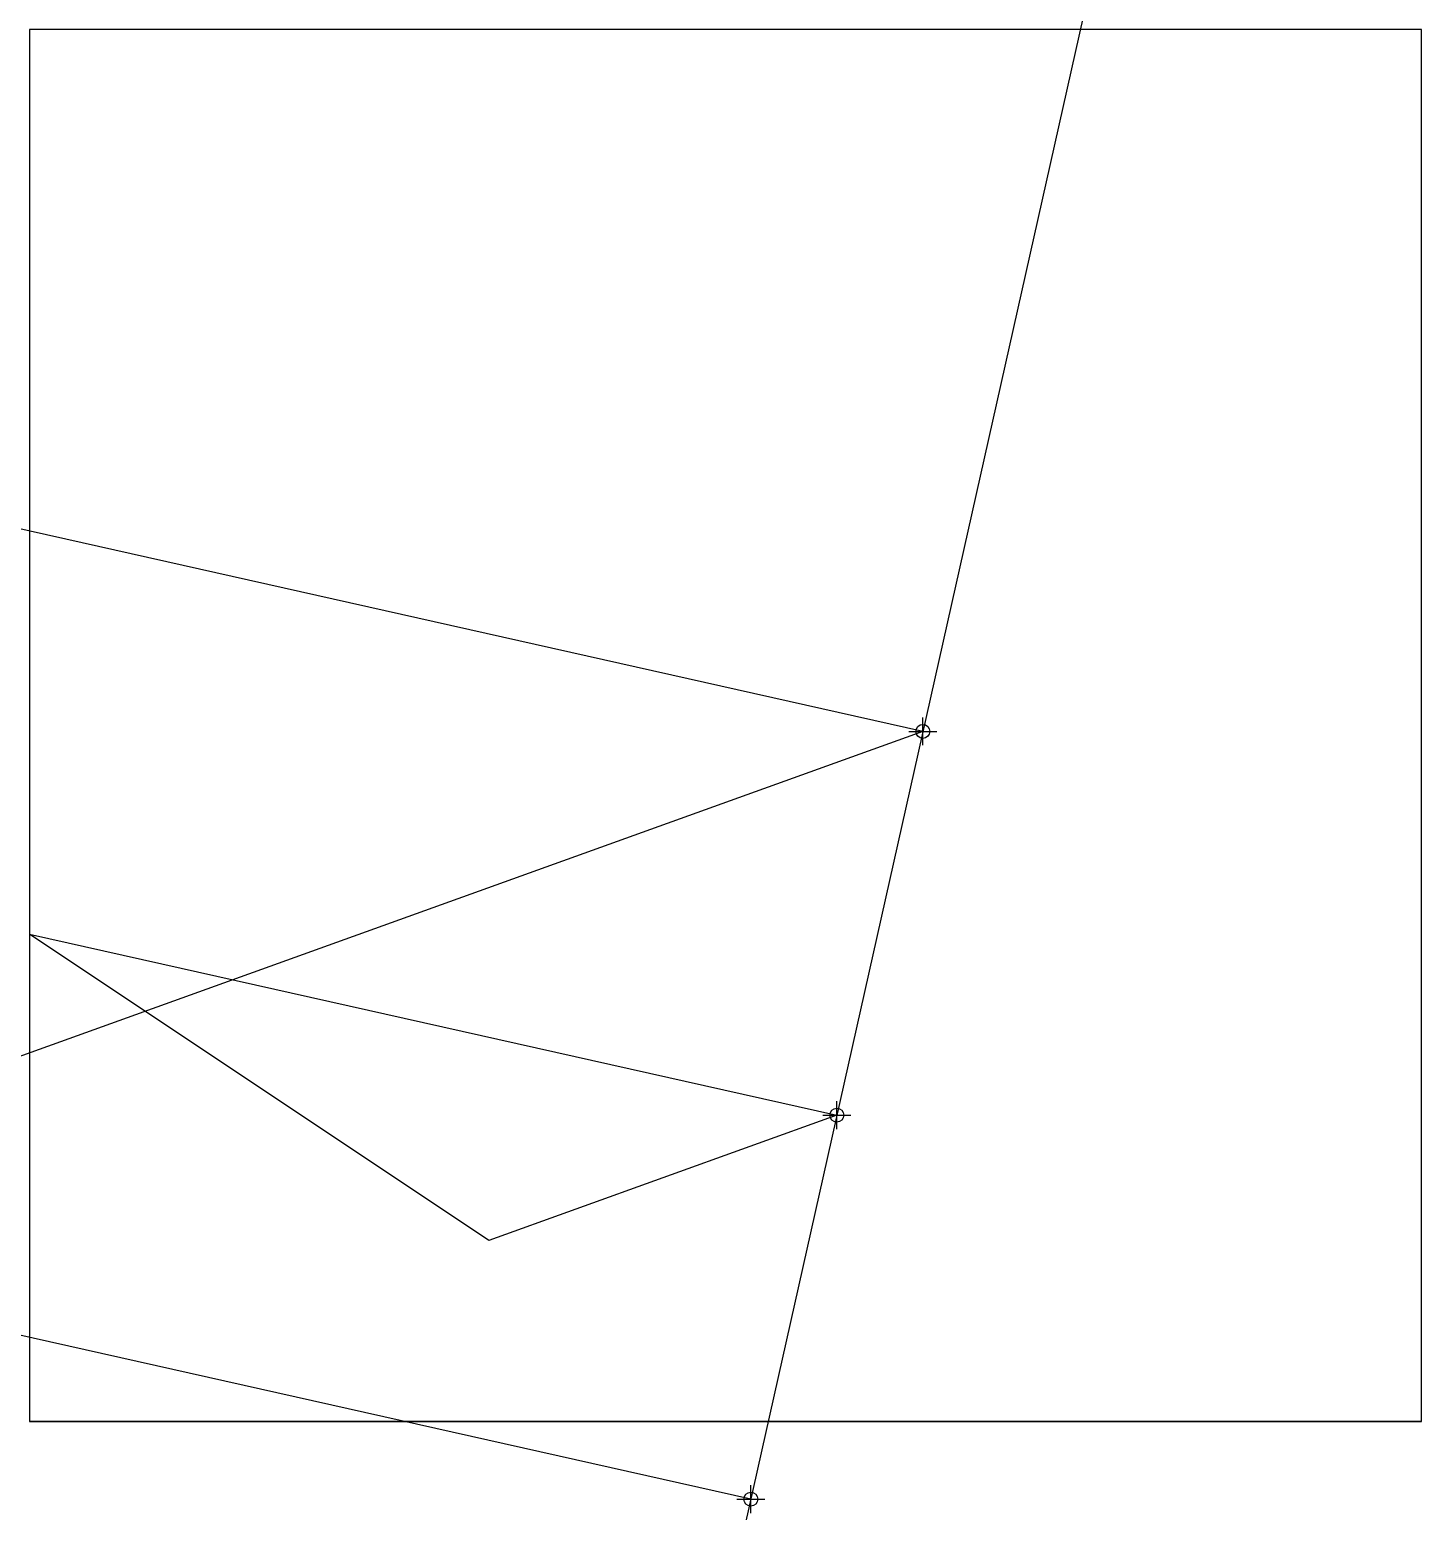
# Model space of a CAD drawing. Header units: millimetres. Extents: x 0 to 100, y -6 to 100.
import ezdxf

# ---------------------------------------------------------------- set-up
doc = ezdxf.new("R2010")
doc.units = ezdxf.units.MM
doc.header["$PDMODE"] = 34

msp = doc.modelspace()

# ---------------------------------------------------------------- linework, layer by layer
at = {"color": 3}
for p, q in [((100, 100), (0, 100)), ((0, 100), (0, 0)), ((100, 0), (100, 100)), ((0, 0), (100, 0))]:
    msp.add_line(p, q, dxfattribs=at)
at = {"color": 6}
for p, q in [((33, 13, 47), (0, 35, 7)), ((0, 35, 7), (58, 22, 7)), ((58, 22, 7), (33, 13, 47))]:
    msp.add_line(p, q, dxfattribs=at)
at = {"color": 1}
for p, q in [((0, 0), (100, 0)), ((100, 0, 100), (0, 0, 100)), ((0, 0, 100), (0, 0)), ((100, 0), (100, 0, 100))]:
    msp.add_line(p, q, dxfattribs=at)
at = {"color": 4}
msp.add_xline((58, 22, 7), (-0.206028, -0.919202, -0.335588), dxfattribs=at)
for p, direction in [((64.18, 49.58, 17.07), (-0.97579, 0.218711)), ((64.18, 49.58, 17.07), (-0.520607, -0.187419, 0.832972)), ((51.82, -5.58, -3.07), (-0.97579, 0.218711))]:
    msp.add_ray(p, direction)
at = {"color": 2, "extrusion": (-0.206028, -0.919202, -0.335588)}
for p in [(64.18, 49.58, 17.07), (51.82, -5.58, -3.07)]:
    msp.add_point(p, dxfattribs=at)
at = {"color": 6}
msp.add_point((58, 22, 7), dxfattribs=at)

doc.saveas('drawing.dxf')
